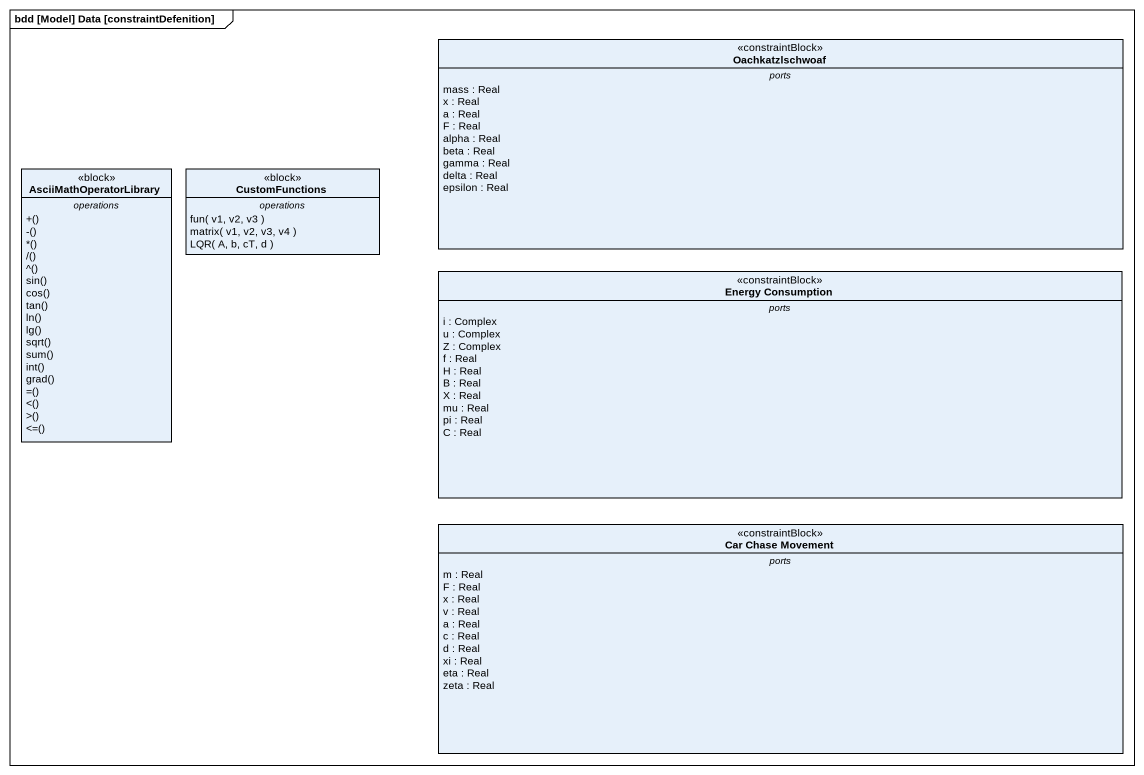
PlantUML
@startuml
mainframe bdd [Model] Data [constraintDefenition]
hide circle
hide empty members
skinparam classAttributeIconSize 0
class Oachkatzlschwoaf <<constraintBlock>> {
  -- ports --
  mass : Real
  x : Real
  a : Real
  F : Real
  alpha : Real
  beta : Real
  gamma : Real
  delta : Real
  epsilon : Real
}
class AsciiMathOperatorLibrary <<block>> {
  -- operations --
  +()
  -()
  *()
  /()
  ^()
  sin()
  cos()
  tan()
  ln()
  lg()
  sqrt()
  sum()
  int()
  grad()
  ~=()
  <()
  >()
  <=()
}
class CustomFunctions <<block>> {
  -- operations --
  fun( v1, v2, v3 )
  matrix( v1, v2, v3, v4 )
  LQR( A, b, cT, d )
}
class "Energy Consumption" as Energy_Consumption <<constraintBlock>> {
  -- ports --
  i : Complex
  u : Complex
  Z : Complex
  f : Real
  H : Real
  B : Real
  X : Real
  mu : Real
  pi : Real
  C : Real
}
class "Car Chase Movement" as Car_Chase_Movement <<constraintBlock>> {
  -- ports --
  m : Real
  F : Real
  x : Real
  v : Real
  a : Real
  c : Real
  d : Real
  xi : Real
  eta : Real
  zeta : Real
}
@enduml
